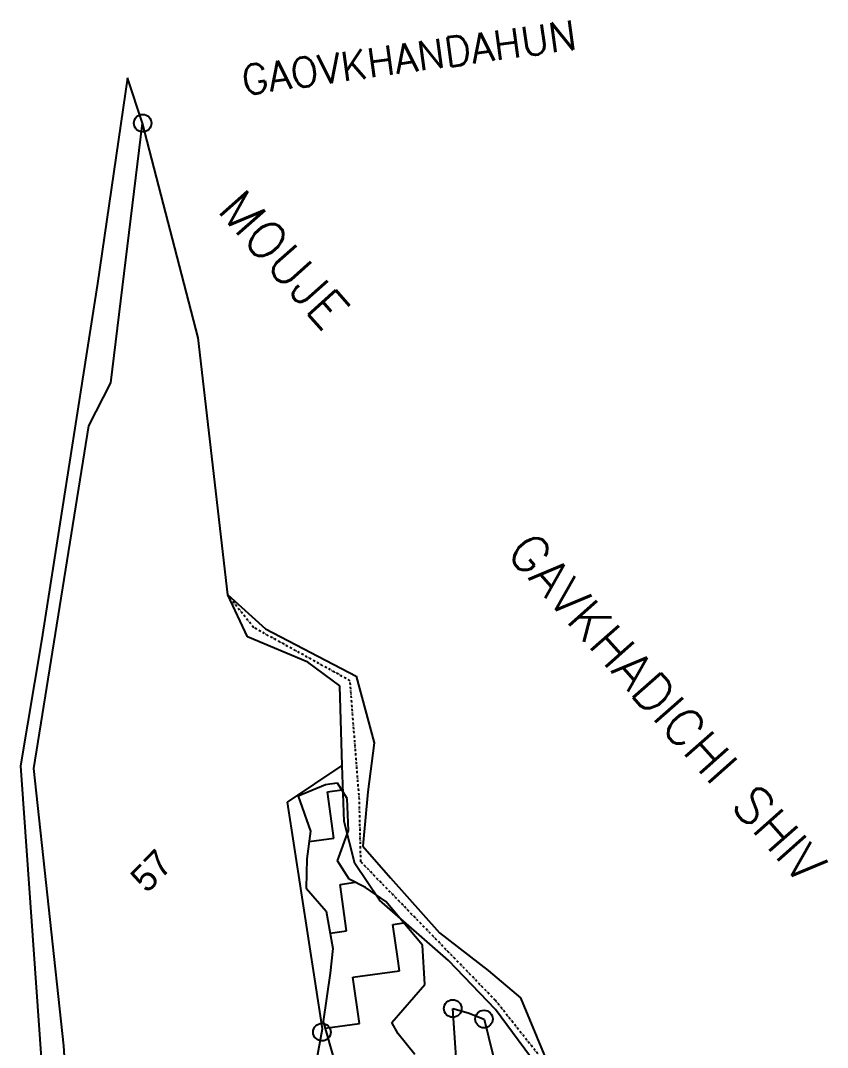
# Model space of a CAD drawing. Header units: metres. Extents: x 319402 to 322645, y 1847838 to 1853811.
# Drawn here: x 321457 to 322021, y 1853093 to 1853811 of the extents above; entities that cross this region are included whole.
import ezdxf

# ---------------------------------------------------------------- set-up
doc = ezdxf.new("R2010")
doc.units = ezdxf.units.M
doc.header["$LTSCALE"] = 0.3
doc.linetypes.add('DASHDOT', pattern=[1, 0.5, -0.25, 0, -0.25])
for name, color, linetype in [('OFF', 1, 'Continuous'), ('POLY_HATCH', 12, 'Continuous'), ('POLY_PARCEL', 6, 'Continuous'), ('POLY_ROAD', 30, 'Continuous'), ('POLY_WATER', 4, 'Continuous'), ('TEXT_MAPOUT', 7, 'Continuous'), ('TEXT_PARCEL', 7, 'Continuous'), ('V_BOUND_LINE', 7, 'Continuous'), ('V_BOUND_STREAM_LINE', 7, 'DASHDOT')]:
    doc.layers.add(name, color=color, linetype=linetype)
doc.styles.get("Standard").update_dxf_attribs({"font": 'simplex.shx'})
doc.styles.add('TEXT_MAP', font='')
doc.styles.get('TEXT_MAP').set_extended_font_data('Kruti Dev 050')

msp = doc.modelspace()

# ---------------------------------------------------------------- linework, layer by layer
for centre in [(321542.82, 1853739.14), (321759.57, 1853120.02), (321781.44, 1853112.62), (321668.12, 1853103.52)]:
    msp.add_circle(centre, 6.14)
at = {"layer": 'OFF'}
msp.add_line((321542.62, 1853739.04), (321532.18, 1853770.72), dxfattribs=at)
at = {"layer": 'POLY_HATCH'}
for p, q in [((321670.6, 1853276.51), (321651.42, 1853268.53)), ((321673.74, 1853276.95), (321670.6, 1853276.51)), ((321678.98, 1853277.67), (321673.74, 1853276.95)), ((321685.81, 1853266.88), (321678.98, 1853277.67)), ((321651.42, 1853268.53), (321660.13, 1853244.13)), ((321686.75, 1853244.61), (321685.81, 1853266.88)), ((321660.13, 1853244.13), (321657.5, 1853224.57)), ((321679.03, 1853223.28), (321686.75, 1853244.61)), ((321657.5, 1853224.57), (321657.11, 1853204.24)), ((321687.19, 1853210.54), (321679.03, 1853223.28)), ((321698.68, 1853204.66), (321687.19, 1853210.54)), ((321657.11, 1853204.24), (321671.09, 1853188.04)), ((321712.85, 1853194.88), (321698.68, 1853204.66)), ((321738.43, 1853164.29), (321712.85, 1853194.88)), ((321671.09, 1853188.04), (321675.75, 1853162.02)), ((321740.1, 1853136.78), (321738.43, 1853164.29)), ((321675.75, 1853162.02), (321673.88, 1853144.7)), ((321673.88, 1853144.7), (321668.94, 1853110.94)), ((321717.09, 1853110.14), (321740.1, 1853136.78)), ((321668.94, 1853110.94), (321677.18, 1853082.22)), ((321721.39, 1853102.2), (321717.09, 1853110.14)), ((321732.99, 1853087.8), (321721.39, 1853102.2))]:
    msp.add_line(p, q, dxfattribs=at)
at = {"layer": 'POLY_HATCH', "linetype": 'Continuous'}
for p, q in [((321671.92, 1853271.61), (321681.94, 1853272.99)), ((321676.4, 1853239.2), (321671.92, 1853271.61)), ((321659.15, 1853236.81), (321676.4, 1853239.2)), ((321680.88, 1853206.79), (321691.62, 1853208.27)), ((321685.36, 1853174.38), (321680.88, 1853206.79)), ((321717.77, 1853178.86), (321725.37, 1853179.91)), ((321721.09, 1853154.86), (321717.77, 1853178.86)), ((321673.83, 1853172.78), (321685.36, 1853174.38)), ((321722.25, 1853146.45), (321721.11, 1853154.71)), ((321689.84, 1853141.97), (321722.25, 1853146.45)), ((321694.33, 1853109.56), (321689.84, 1853141.97)), ((321670.29, 1853106.24), (321694.33, 1853109.56))]:
    msp.add_line(p, q, dxfattribs=at)
at = {"layer": 'POLY_PARCEL'}
for p, q in [((321643.97, 1853264.4), (321682.33, 1853290.02)), ((321668.52, 1853105.7), (321643.97, 1853264.4)), ((321763.42, 1853063.91), (321759.57, 1853120.02)), ((321759.57, 1853120.02), (321770.41, 1853116.96)), ((321770.41, 1853116.96), (321781.44, 1853112.62)), ((321653.49, 1853023.55), (321668.52, 1853105.7)), ((321781.44, 1853112.62), (321801.87, 1853030.82))]:
    msp.add_line(p, q, dxfattribs=at)
at = {"layer": 'POLY_ROAD'}
for p, q in [((321520.52, 1853557.63), (321542.62, 1853739.04)), ((321505.24, 1853527.49), (321520.52, 1853557.63)), ((321466.65, 1853287.74), (321505.24, 1853527.49)), ((321487.73, 1853093.82), (321466.65, 1853287.74)), ((321493.07, 1853002.2), (321487.73, 1853093.82))]:
    msp.add_line(p, q, dxfattribs=at)
at = {"layer": 'POLY_WATER'}
for p, q in [((321616.15, 1853379.98), (321602.25, 1853409.19)), ((321602.25, 1853409.19), (321628.74, 1853385.54)), ((321658.34, 1853362.31), (321616.15, 1853379.98)), ((321628.74, 1853385.54), (321692.15, 1853352.37)), ((321680.67, 1853345.7), (321658.34, 1853362.31)), ((321692.15, 1853352.37), (321704.63, 1853305.81)), ((321682.33, 1853290.02), (321680.67, 1853345.7)), ((321704.63, 1853305.81), (321700.15, 1853271.52)), ((321683.62, 1853250.81), (321682.33, 1853290.02)), ((321700.15, 1853271.52), (321696.81, 1853233.57)), ((321691.19, 1853221.36), (321683.62, 1853250.81)), ((321696.81, 1853233.57), (321716.09, 1853211.46)), ((321708.4, 1853195.78), (321691.19, 1853221.36)), ((321716.09, 1853211.46), (321750.34, 1853172.99)), ((321756.54, 1853153.52), (321708.4, 1853195.78)), ((321750.34, 1853172.99), (321784.21, 1853146.55)), ((321789.56, 1853119.33), (321756.54, 1853153.52)), ((321784.21, 1853146.55), (321806.89, 1853127.44)), ((321806.89, 1853127.44), (321824.55, 1853084.78)), ((321829.89, 1853064.55), (321789.56, 1853119.33))]:
    msp.add_line(p, q, dxfattribs=at)
at = {"layer": 'V_BOUND_LINE'}
for p, q in [((321532.18, 1853770.72), (321511.24, 1853627.05)), ((321581.67, 1853588.97), (321542.62, 1853739.04)), ((321511.24, 1853627.05), (321472.16, 1853377.04)), ((321602.25, 1853409.19), (321581.67, 1853588.97)), ((321472.16, 1853377.04), (321457.46, 1853289.65)), ((321457.46, 1853289.65), (321478, 1852998.2))]:
    msp.add_line(p, q, dxfattribs=at)
at = {"layer": 'V_BOUND_STREAM_LINE', "ltscale": 10}
for p, q in [((321620.27, 1853386.53), (321602.25, 1853409.19)), ((321687.76, 1853349.25), (321620.27, 1853386.53)), ((321694.29, 1853266.09), (321687.76, 1853349.25)), ((321695.32, 1853222.67), (321694.29, 1853266.09)), ((321789.43, 1853125.64), (321695.32, 1853222.67)), ((321832.52, 1853071.23), (321789.43, 1853125.64))]:
    msp.add_line(p, q, dxfattribs=at)

# ---------------------------------------------------------------- texts
at = {"layer": 'TEXT_MAPOUT'}
for s, height, rotation, p in [('GAOVKHANDAHUN', 20.6096, 7.87286, (321613.56, 1853758.65)), ('MOUJE', 25.762, 311.58518, (321594.19, 1853677.8)), ('GAVKHADICHI SHIV', 25.762, 311.58518, (321796.29, 1853438.28))]:
    msp.add_text(s, height=height, rotation=rotation, dxfattribs=at).set_placement(p)
at = {"layer": 'TEXT_PARCEL', "style": 'TEXT_MAP'}
msp.add_text('57', height=18.549, rotation=45.95707, dxfattribs=at).set_placement((321545.94, 1853200))

doc.saveas('drawing.dxf')
